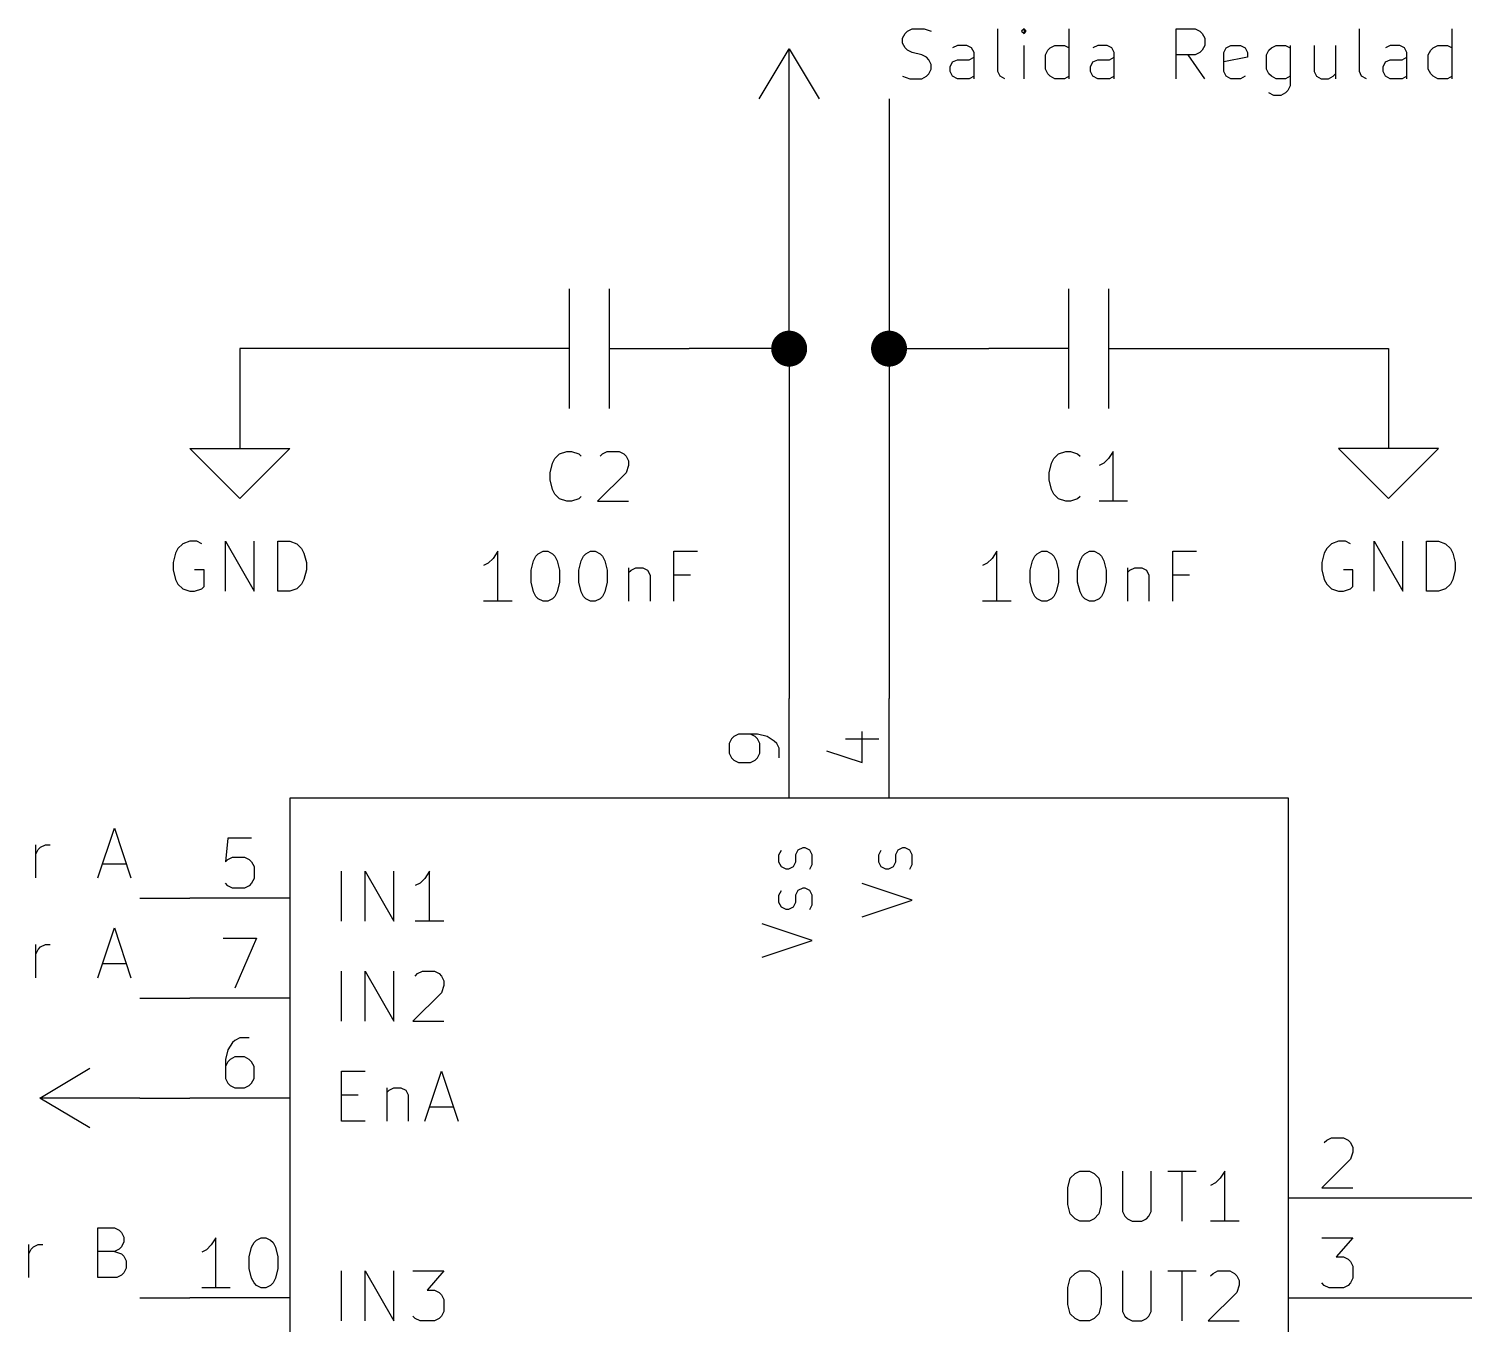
# Model space of a CAD drawing. Extents: x 0.4 to 11.3, y -7.9 to -0.4.
# Drawn here: x 1.489 to 2.926, y -3.776 to -2.48 of the extents above; entities that cross this region are included whole.
import ezdxf

# ---------------------------------------------------------------- set-up
doc = ezdxf.new("R2010")
doc.units = 0
doc.header["$MEASUREMENT"] = 0
for name, color, linetype in [('CYAN2', 4, 'CONTINUOUS'), ('GRAY1', 251, 'CONTINUOUS'), ('GREEN3', 91, 'CONTINUOUS'), ('LYELLOW', 51, 'CONTINUOUS'), ('RED2', 1, 'CONTINUOUS'), ('RED3', 11, 'CONTINUOUS')]:
    doc.layers.add(name, color=color, linetype=linetype)

msp = doc.modelspace()

# ---------------------------------------------------------------- linework, layer by layer
at = {"layer": 'CYAN2', "linetype": 'CONTINUOUS'}
for p, q in [((2.0202, -2.9052), (2.0274, -2.9028)), ((2.0274, -2.9028), (2.0321, -2.9028)), ((2.0321, -2.9028), (2.0393, -2.9052)), ((2.0631, -2.9052), (2.0679, -2.9028)), ((2.0679, -2.9028), (2.0798, -2.9028)), ((2.0798, -2.9028), (2.0845, -2.9052)), ((2.5197, -2.9052), (2.5269, -2.9028)), ((2.5269, -2.9028), (2.5316, -2.9028)), ((2.5316, -2.9028), (2.5388, -2.9052)), ((2.5745, -2.9028), (2.5697, -2.9099)), ((2.5745, -2.9528), (2.5745, -2.9028)), ((2.0107, -2.9242), (2.0131, -2.9147)), ((2.0131, -2.9147), (2.0155, -2.9099)), ((2.0155, -2.9099), (2.0202, -2.9052)), ((2.0393, -2.9052), (2.0417, -2.9076)), ((2.0607, -2.9076), (2.0631, -2.9052)), ((2.0845, -2.9052), (2.0869, -2.9076)), ((2.0869, -2.9076), (2.0893, -2.9123)), ((2.0893, -2.9171), (2.0869, -2.9242)), ((2.0893, -2.9123), (2.0893, -2.9171)), ((2.5102, -2.9242), (2.5126, -2.9147)), ((2.5126, -2.9147), (2.515, -2.9099)), ((2.515, -2.9099), (2.5197, -2.9052)), ((2.5388, -2.9052), (2.5412, -2.9076)), ((2.565, -2.9147), (2.5602, -2.9171)), ((2.5697, -2.9099), (2.565, -2.9147)), ((2.0107, -2.9314), (2.0107, -2.9242)), ((2.0131, -2.9409), (2.0107, -2.9314)), ((2.0869, -2.9242), (2.0583, -2.9528)), ((2.5102, -2.9314), (2.5102, -2.9242)), ((2.5126, -2.9409), (2.5102, -2.9314)), ((2.0155, -2.9457), (2.0131, -2.9409)), ((2.0202, -2.9504), (2.0155, -2.9457)), ((2.515, -2.9457), (2.5126, -2.9409)), ((2.5197, -2.9504), (2.515, -2.9457)), ((2.0274, -2.9528), (2.0202, -2.9504)), ((2.0321, -2.9528), (2.0274, -2.9528)), ((2.0393, -2.9504), (2.0321, -2.9528)), ((2.0417, -2.948), (2.0393, -2.9504)), ((2.0583, -2.9528), (2.0893, -2.9528)), ((2.5269, -2.9528), (2.5197, -2.9504)), ((2.5316, -2.9528), (2.5269, -2.9528)), ((2.5388, -2.9504), (2.5316, -2.9528)), ((2.5412, -2.948), (2.5388, -2.9504)), ((2.5888, -2.9528), (2.5602, -2.9528)), ((1.6381, -2.9999), (1.6357, -3.0047)), ((1.6429, -2.9952), (1.6381, -2.9999)), ((1.65, -2.9928), (1.6429, -2.9952)), ((1.6571, -2.9928), (1.65, -2.9928)), ((1.6619, -2.9952), (1.6571, -2.9928)), ((1.6857, -3.0428), (1.6857, -2.9928)), ((1.6857, -2.9928), (1.7143, -3.0428)), ((1.7143, -3.0428), (1.7143, -2.9928)), ((1.7381, -3.0428), (1.7381, -2.9928)), ((1.7381, -2.9928), (1.75, -2.9928)), ((1.75, -2.9928), (1.7571, -2.9952)), ((1.7571, -2.9952), (1.7619, -2.9999)), ((1.7619, -2.9999), (1.7643, -3.0047)), ((1.9583, -3.0028), (1.9536, -3.0099)), ((1.9583, -3.0528), (1.9583, -3.0028)), ((1.9988, -3.0052), (2.0036, -3.0028)), ((2.0036, -3.0028), (2.0083, -3.0028)), ((2.0083, -3.0028), (2.0131, -3.0052)), ((2.0464, -3.0052), (2.0512, -3.0028)), ((2.0512, -3.0028), (2.0559, -3.0028)), ((2.0559, -3.0028), (2.0607, -3.0052)), ((2.1345, -3.0528), (2.1345, -3.0028)), ((2.1345, -3.0028), (2.1583, -3.0028)), ((2.4578, -3.0028), (2.4531, -3.0099)), ((2.4578, -3.0528), (2.4578, -3.0028)), ((2.4983, -3.0052), (2.5031, -3.0028)), ((2.5031, -3.0028), (2.5078, -3.0028)), ((2.5078, -3.0028), (2.5126, -3.0052)), ((2.5459, -3.0052), (2.5507, -3.0028)), ((2.5507, -3.0028), (2.5554, -3.0028)), ((2.5554, -3.0028), (2.5602, -3.0052)), ((2.634, -3.0528), (2.634, -3.0028)), ((2.634, -3.0028), (2.6578, -3.0028)), ((2.7881, -2.9999), (2.7857, -3.0047)), ((2.7929, -2.9952), (2.7881, -2.9999)), ((2.8, -2.9928), (2.7929, -2.9952)), ((2.8071, -2.9928), (2.8, -2.9928)), ((2.8119, -2.9952), (2.8071, -2.9928)), ((2.8357, -3.0428), (2.8357, -2.9928)), ((2.8357, -2.9928), (2.8643, -3.0428)), ((2.8643, -3.0428), (2.8643, -2.9928)), ((2.8881, -3.0428), (2.8881, -2.9928)), ((2.8881, -2.9928), (2.9, -2.9928)), ((2.9, -2.9928), (2.9071, -2.9952)), ((2.9071, -2.9952), (2.9119, -2.9999)), ((2.9119, -2.9999), (2.9143, -3.0047)), ((1.6357, -3.0047), (1.6333, -3.0142)), ((1.6333, -3.0142), (1.6333, -3.0214)), ((1.7643, -3.0047), (1.7667, -3.0142)), ((1.7667, -3.0142), (1.7667, -3.0214)), ((1.9488, -3.0147), (1.944, -3.0171)), ((1.9536, -3.0099), (1.9488, -3.0147)), ((1.9917, -3.0218), (1.994, -3.0123)), ((1.994, -3.0123), (1.9964, -3.0076)), ((1.9964, -3.0076), (1.9988, -3.0052)), ((2.0131, -3.0052), (2.0155, -3.0076)), ((2.0155, -3.0076), (2.0179, -3.0123)), ((2.0179, -3.0123), (2.0202, -3.0218)), ((2.0393, -3.0218), (2.0417, -3.0123)), ((2.0417, -3.0123), (2.044, -3.0076)), ((2.044, -3.0076), (2.0464, -3.0052)), ((2.0607, -3.0052), (2.0631, -3.0076)), ((2.0631, -3.0076), (2.0655, -3.0123)), ((2.0655, -3.0123), (2.0679, -3.0218)), ((2.4483, -3.0147), (2.4435, -3.0171)), ((2.4531, -3.0099), (2.4483, -3.0147)), ((2.4912, -3.0218), (2.4935, -3.0123)), ((2.4935, -3.0123), (2.4959, -3.0076)), ((2.4959, -3.0076), (2.4983, -3.0052)), ((2.5126, -3.0052), (2.515, -3.0076)), ((2.515, -3.0076), (2.5174, -3.0123)), ((2.5174, -3.0123), (2.5197, -3.0218)), ((2.5388, -3.0218), (2.5412, -3.0123)), ((2.5412, -3.0123), (2.5435, -3.0076)), ((2.5435, -3.0076), (2.5459, -3.0052)), ((2.5602, -3.0052), (2.5626, -3.0076)), ((2.5626, -3.0076), (2.565, -3.0123)), ((2.565, -3.0123), (2.5674, -3.0218)), ((2.7857, -3.0047), (2.7833, -3.0142)), ((2.7833, -3.0142), (2.7833, -3.0214)), ((2.9143, -3.0047), (2.9167, -3.0142)), ((2.9167, -3.0142), (2.9167, -3.0214)), ((1.6333, -3.0214), (1.6357, -3.0309)), ((1.6357, -3.0309), (1.6381, -3.0357)), ((1.6643, -3.0214), (1.6548, -3.0214)), ((1.6643, -3.038), (1.6643, -3.0214)), ((1.7643, -3.0309), (1.7619, -3.0357)), ((1.7667, -3.0214), (1.7643, -3.0309)), ((1.9917, -3.0338), (1.9917, -3.0218)), ((2.0202, -3.0218), (2.0202, -3.0338)), ((2.0393, -3.0338), (2.0393, -3.0218)), ((2.0679, -3.0218), (2.0679, -3.0338)), ((2.0893, -3.0195), (2.0893, -3.0528)), ((2.0893, -3.0242), (2.0917, -3.0218)), ((2.0917, -3.0218), (2.0964, -3.0195)), ((2.0964, -3.0195), (2.1036, -3.0195)), ((2.1036, -3.0195), (2.1083, -3.0218)), ((2.1083, -3.0218), (2.1107, -3.0266)), ((2.1107, -3.0266), (2.1107, -3.0528)), ((2.1512, -3.0266), (2.1345, -3.0266)), ((2.4912, -3.0338), (2.4912, -3.0218)), ((2.5197, -3.0218), (2.5197, -3.0338)), ((2.5388, -3.0338), (2.5388, -3.0218)), ((2.5674, -3.0218), (2.5674, -3.0338)), ((2.5888, -3.0195), (2.5888, -3.0528)), ((2.5888, -3.0242), (2.5912, -3.0218)), ((2.5912, -3.0218), (2.5959, -3.0195)), ((2.5959, -3.0195), (2.6031, -3.0195)), ((2.6031, -3.0195), (2.6078, -3.0218)), ((2.6078, -3.0218), (2.6102, -3.0266)), ((2.6102, -3.0266), (2.6102, -3.0528)), ((2.6507, -3.0266), (2.634, -3.0266)), ((2.7833, -3.0214), (2.7857, -3.0309)), ((2.7857, -3.0309), (2.7881, -3.0357)), ((2.8143, -3.0214), (2.8048, -3.0214)), ((2.8143, -3.038), (2.8143, -3.0214)), ((2.9143, -3.0309), (2.9119, -3.0357)), ((2.9167, -3.0214), (2.9143, -3.0309)), ((1.6381, -3.0357), (1.6429, -3.0404)), ((1.6429, -3.0404), (1.65, -3.0428)), ((1.65, -3.0428), (1.6548, -3.0428)), ((1.6548, -3.0428), (1.6619, -3.0404)), ((1.6619, -3.0404), (1.6643, -3.038)), ((1.75, -3.0428), (1.7381, -3.0428)), ((1.7571, -3.0404), (1.75, -3.0428)), ((1.7619, -3.0357), (1.7571, -3.0404)), ((1.994, -3.0433), (1.9917, -3.0338)), ((1.9964, -3.048), (1.994, -3.0433)), ((2.0179, -3.0433), (2.0155, -3.048)), ((2.0202, -3.0338), (2.0179, -3.0433)), ((2.0417, -3.0433), (2.0393, -3.0338)), ((2.044, -3.048), (2.0417, -3.0433)), ((2.0655, -3.0433), (2.0631, -3.048)), ((2.0679, -3.0338), (2.0655, -3.0433)), ((2.4935, -3.0433), (2.4912, -3.0338)), ((2.4959, -3.048), (2.4935, -3.0433)), ((2.5174, -3.0433), (2.515, -3.048)), ((2.5197, -3.0338), (2.5174, -3.0433)), ((2.5412, -3.0433), (2.5388, -3.0338)), ((2.5435, -3.048), (2.5412, -3.0433)), ((2.565, -3.0433), (2.5626, -3.048)), ((2.5674, -3.0338), (2.565, -3.0433)), ((2.7881, -3.0357), (2.7929, -3.0404)), ((2.7929, -3.0404), (2.8, -3.0428)), ((2.8, -3.0428), (2.8048, -3.0428)), ((2.8048, -3.0428), (2.8119, -3.0404)), ((2.8119, -3.0404), (2.8143, -3.038)), ((2.9, -3.0428), (2.8881, -3.0428)), ((2.9071, -3.0404), (2.9, -3.0428)), ((2.9119, -3.0357), (2.9071, -3.0404)), ((1.9726, -3.0528), (1.944, -3.0528)), ((1.9988, -3.0504), (1.9964, -3.048)), ((2.0036, -3.0528), (1.9988, -3.0504)), ((2.0083, -3.0528), (2.0036, -3.0528)), ((2.0131, -3.0504), (2.0083, -3.0528)), ((2.0155, -3.048), (2.0131, -3.0504)), ((2.0464, -3.0504), (2.044, -3.048)), ((2.0512, -3.0528), (2.0464, -3.0504)), ((2.0559, -3.0528), (2.0512, -3.0528)), ((2.0607, -3.0504), (2.0559, -3.0528)), ((2.0631, -3.048), (2.0607, -3.0504)), ((2.4721, -3.0528), (2.4435, -3.0528)), ((2.4983, -3.0504), (2.4959, -3.048)), ((2.5031, -3.0528), (2.4983, -3.0504)), ((2.5078, -3.0528), (2.5031, -3.0528)), ((2.5126, -3.0504), (2.5078, -3.0528)), ((2.515, -3.048), (2.5126, -3.0504)), ((2.5459, -3.0504), (2.5435, -3.048)), ((2.5507, -3.0528), (2.5459, -3.0504)), ((2.5554, -3.0528), (2.5507, -3.0528)), ((2.5602, -3.0504), (2.5554, -3.0528)), ((2.5626, -3.048), (2.5602, -3.0504)), ((2.2398, -3.3067), (2.2422, -3.3019)), ((2.2398, -3.3067), (2.2422, -3.3019)), ((2.2588, -3.3019), (2.2565, -3.3067)), ((2.2588, -3.3019), (2.2565, -3.3067)), ((2.2636, -3.2995), (2.2588, -3.3019)), ((2.2636, -3.2995), (2.2588, -3.3019)), ((2.266, -3.2995), (2.2636, -3.2995)), ((2.266, -3.2995), (2.2636, -3.2995)), ((2.2708, -3.3019), (2.266, -3.2995)), ((2.2708, -3.3019), (2.266, -3.2995)), ((2.2731, -3.3067), (2.2708, -3.3019)), ((2.2731, -3.3067), (2.2708, -3.3019)), ((2.3398, -3.3067), (2.3422, -3.3019)), ((2.3398, -3.3067), (2.3422, -3.3019)), ((2.3588, -3.3019), (2.3565, -3.3067)), ((2.3588, -3.3019), (2.3565, -3.3067)), ((2.3636, -3.2995), (2.3588, -3.3019)), ((2.3636, -3.2995), (2.3588, -3.3019)), ((2.366, -3.2995), (2.3636, -3.2995)), ((2.366, -3.2995), (2.3636, -3.2995)), ((2.3708, -3.3019), (2.366, -3.2995)), ((2.3708, -3.3019), (2.366, -3.2995)), ((2.3731, -3.3067), (2.3708, -3.3019)), ((2.3731, -3.3067), (2.3708, -3.3019)), ((2.2398, -3.3138), (2.2398, -3.3067)), ((2.2398, -3.3138), (2.2398, -3.3067)), ((2.2422, -3.3186), (2.2398, -3.3138)), ((2.2422, -3.3186), (2.2398, -3.3138)), ((2.2469, -3.3209), (2.2422, -3.3186)), ((2.2469, -3.3209), (2.2422, -3.3186)), ((2.2541, -3.3186), (2.2493, -3.3209)), ((2.2541, -3.3186), (2.2493, -3.3209)), ((2.2565, -3.3138), (2.2541, -3.3186)), ((2.2565, -3.3138), (2.2541, -3.3186)), ((2.2565, -3.3067), (2.2565, -3.3138)), ((2.2565, -3.3067), (2.2565, -3.3138)), ((2.2708, -3.3209), (2.2731, -3.3162)), ((2.2708, -3.3209), (2.2731, -3.3162)), ((2.2731, -3.3162), (2.2731, -3.3067)), ((2.2731, -3.3162), (2.2731, -3.3067)), ((2.3398, -3.3138), (2.3398, -3.3067)), ((2.3398, -3.3138), (2.3398, -3.3067)), ((2.3422, -3.3186), (2.3398, -3.3138)), ((2.3422, -3.3186), (2.3398, -3.3138)), ((2.3469, -3.3209), (2.3422, -3.3186)), ((2.3469, -3.3209), (2.3422, -3.3186)), ((2.3541, -3.3186), (2.3493, -3.3209)), ((2.3541, -3.3186), (2.3493, -3.3209)), ((2.3565, -3.3138), (2.3541, -3.3186)), ((2.3565, -3.3138), (2.3541, -3.3186)), ((2.3565, -3.3067), (2.3565, -3.3138)), ((2.3565, -3.3067), (2.3565, -3.3138)), ((2.3708, -3.3209), (2.3731, -3.3162)), ((2.3708, -3.3209), (2.3731, -3.3162)), ((2.3731, -3.3162), (2.3731, -3.3067)), ((2.3731, -3.3162), (2.3731, -3.3067)), ((1.8019, -3.3731), (1.8019, -3.3231)), ((1.8019, -3.3731), (1.8019, -3.3231)), ((1.8257, -3.3731), (1.8257, -3.3231)), ((1.8257, -3.3231), (1.8543, -3.3731)), ((1.8257, -3.3731), (1.8257, -3.3231)), ((1.8257, -3.3231), (1.8543, -3.3731)), ((1.8543, -3.3731), (1.8543, -3.3231)), ((1.8543, -3.3731), (1.8543, -3.3231)), ((1.8852, -3.3303), (1.8805, -3.335)), ((1.8852, -3.3303), (1.8805, -3.335)), ((1.89, -3.3231), (1.8852, -3.3303)), ((1.89, -3.3231), (1.8852, -3.3303)), ((1.89, -3.3731), (1.89, -3.3231)), ((1.89, -3.3731), (1.89, -3.3231)), ((2.2493, -3.3209), (2.2469, -3.3209)), ((2.2493, -3.3209), (2.2469, -3.3209)), ((2.3493, -3.3209), (2.3469, -3.3209)), ((2.3493, -3.3209), (2.3469, -3.3209)), ((1.8805, -3.335), (1.8757, -3.3374)), ((1.8805, -3.335), (1.8757, -3.3374)), ((2.2398, -3.3471), (2.2422, -3.3424)), ((2.2398, -3.3471), (2.2422, -3.3424)), ((2.2398, -3.3543), (2.2398, -3.3471)), ((2.2398, -3.3543), (2.2398, -3.3471)), ((2.2588, -3.3424), (2.2565, -3.3471)), ((2.2588, -3.3424), (2.2565, -3.3471)), ((2.2565, -3.3471), (2.2565, -3.3543)), ((2.2565, -3.3471), (2.2565, -3.3543)), ((2.2636, -3.34), (2.2588, -3.3424)), ((2.2636, -3.34), (2.2588, -3.3424)), ((2.266, -3.34), (2.2636, -3.34)), ((2.266, -3.34), (2.2636, -3.34)), ((2.2708, -3.3424), (2.266, -3.34)), ((2.2708, -3.3424), (2.266, -3.34)), ((2.2731, -3.3471), (2.2708, -3.3424)), ((2.2731, -3.3471), (2.2708, -3.3424)), ((2.2731, -3.3567), (2.2731, -3.3471)), ((2.2731, -3.3567), (2.2731, -3.3471)), ((2.3731, -3.3519), (2.3231, -3.3352)), ((2.3731, -3.3519), (2.3231, -3.3352)), ((2.2422, -3.359), (2.2398, -3.3543)), ((2.2422, -3.359), (2.2398, -3.3543)), ((2.2469, -3.3614), (2.2422, -3.359)), ((2.2469, -3.3614), (2.2422, -3.359)), ((2.2493, -3.3614), (2.2469, -3.3614)), ((2.2493, -3.3614), (2.2469, -3.3614)), ((2.2541, -3.359), (2.2493, -3.3614)), ((2.2541, -3.359), (2.2493, -3.3614)), ((2.2565, -3.3543), (2.2541, -3.359)), ((2.2565, -3.3543), (2.2541, -3.359)), ((2.2708, -3.3614), (2.2731, -3.3567)), ((2.2708, -3.3614), (2.2731, -3.3567)), ((2.3231, -3.3686), (2.3731, -3.3519)), ((2.3231, -3.3686), (2.3731, -3.3519)), ((1.9043, -3.3731), (1.8757, -3.3731)), ((1.9043, -3.3731), (1.8757, -3.3731)), ((2.2731, -3.3924), (2.2231, -3.3757)), ((2.2731, -3.3924), (2.2231, -3.3757)), ((2.2231, -3.409), (2.2731, -3.3924)), ((2.2231, -3.409), (2.2731, -3.3924)), ((1.8019, -3.4731), (1.8019, -3.4231)), ((1.8019, -3.4731), (1.8019, -3.4231)), ((1.8257, -3.4731), (1.8257, -3.4231)), ((1.8257, -3.4231), (1.8543, -3.4731)), ((1.8257, -3.4731), (1.8257, -3.4231)), ((1.8257, -3.4231), (1.8543, -3.4731)), ((1.8543, -3.4731), (1.8543, -3.4231)), ((1.8543, -3.4731), (1.8543, -3.4231)), ((1.8757, -3.4279), (1.8781, -3.4255)), ((1.8757, -3.4279), (1.8781, -3.4255)), ((1.8781, -3.4255), (1.8829, -3.4231)), ((1.8781, -3.4255), (1.8829, -3.4231)), ((1.8829, -3.4231), (1.8948, -3.4231)), ((1.8829, -3.4231), (1.8948, -3.4231)), ((1.8948, -3.4231), (1.8995, -3.4255)), ((1.8948, -3.4231), (1.8995, -3.4255)), ((1.8995, -3.4255), (1.9019, -3.4279)), ((1.8995, -3.4255), (1.9019, -3.4279)), ((1.9019, -3.4279), (1.9043, -3.4327)), ((1.9019, -3.4279), (1.9043, -3.4327)), ((1.9043, -3.4327), (1.9043, -3.4374)), ((1.9043, -3.4327), (1.9043, -3.4374)), ((1.9019, -3.4446), (1.8733, -3.4731)), ((1.9019, -3.4446), (1.8733, -3.4731)), ((1.9043, -3.4374), (1.9019, -3.4446)), ((1.9043, -3.4374), (1.9019, -3.4446)), ((1.8733, -3.4731), (1.9043, -3.4731)), ((1.8733, -3.4731), (1.9043, -3.4731)), ((1.8019, -3.5731), (1.8019, -3.5231)), ((1.8019, -3.5231), (1.8257, -3.5231)), ((1.8019, -3.5731), (1.8019, -3.5231)), ((1.8019, -3.5231), (1.8257, -3.5231)), ((1.8852, -3.5731), (1.9019, -3.5231)), ((1.8852, -3.5731), (1.9019, -3.5231)), ((1.9019, -3.5231), (1.9186, -3.5731)), ((1.9019, -3.5231), (1.9186, -3.5731)), ((1.8019, -3.5469), (1.8186, -3.5469)), ((1.8019, -3.5469), (1.8186, -3.5469)), ((1.8471, -3.5398), (1.8471, -3.5731)), ((1.8471, -3.5398), (1.8471, -3.5731)), ((1.8471, -3.5446), (1.8495, -3.5422)), ((1.8471, -3.5446), (1.8495, -3.5422)), ((1.8495, -3.5422), (1.8543, -3.5398)), ((1.8495, -3.5422), (1.8543, -3.5398)), ((1.8543, -3.5398), (1.8614, -3.5398)), ((1.8543, -3.5398), (1.8614, -3.5398)), ((1.8614, -3.5398), (1.8662, -3.5422)), ((1.8614, -3.5398), (1.8662, -3.5422)), ((1.8662, -3.5422), (1.8686, -3.5469)), ((1.8662, -3.5422), (1.8686, -3.5469)), ((1.8686, -3.5469), (1.8686, -3.5731)), ((1.8686, -3.5469), (1.8686, -3.5731)), ((1.89, -3.5588), (1.9138, -3.5588)), ((1.89, -3.5588), (1.9138, -3.5588)), ((1.8257, -3.5731), (1.8019, -3.5731)), ((1.8257, -3.5731), (1.8019, -3.5731)), ((2.529, -3.6398), (2.5314, -3.6303)), ((2.529, -3.6398), (2.5314, -3.6303)), ((2.5314, -3.6303), (2.5362, -3.6255)), ((2.5314, -3.6303), (2.5362, -3.6255)), ((2.5362, -3.6255), (2.5409, -3.6231)), ((2.5362, -3.6255), (2.5409, -3.6231)), ((2.5409, -3.6231), (2.5505, -3.6231)), ((2.5409, -3.6231), (2.5505, -3.6231)), ((2.5505, -3.6231), (2.5552, -3.6255)), ((2.5505, -3.6231), (2.5552, -3.6255)), ((2.5552, -3.6255), (2.56, -3.6303)), ((2.5552, -3.6255), (2.56, -3.6303)), ((2.56, -3.6303), (2.5624, -3.6398)), ((2.56, -3.6303), (2.5624, -3.6398)), ((2.5838, -3.6231), (2.5838, -3.6636)), ((2.5838, -3.6231), (2.5838, -3.6636)), ((2.6124, -3.6636), (2.6124, -3.6231)), ((2.6124, -3.6636), (2.6124, -3.6231)), ((2.629, -3.6231), (2.6576, -3.6231)), ((2.629, -3.6231), (2.6576, -3.6231)), ((2.6433, -3.6731), (2.6433, -3.6231)), ((2.6433, -3.6731), (2.6433, -3.6231)), ((2.6767, -3.635), (2.6719, -3.6374)), ((2.6767, -3.635), (2.6719, -3.6374)), ((2.6814, -3.6303), (2.6767, -3.635)), ((2.6814, -3.6303), (2.6767, -3.635)), ((2.6862, -3.6231), (2.6814, -3.6303)), ((2.6862, -3.6231), (2.6814, -3.6303)), ((2.6862, -3.6731), (2.6862, -3.6231)), ((2.6862, -3.6731), (2.6862, -3.6231)), ((2.529, -3.6565), (2.529, -3.6398)), ((2.529, -3.6565), (2.529, -3.6398)), ((2.5624, -3.6398), (2.5624, -3.6565)), ((2.5624, -3.6398), (2.5624, -3.6565)), ((2.5314, -3.666), (2.529, -3.6565)), ((2.5314, -3.666), (2.529, -3.6565)), ((2.5624, -3.6565), (2.56, -3.666)), ((2.5624, -3.6565), (2.56, -3.666)), ((2.5838, -3.6636), (2.5862, -3.6684)), ((2.5838, -3.6636), (2.5862, -3.6684)), ((2.61, -3.6684), (2.6124, -3.6636)), ((2.61, -3.6684), (2.6124, -3.6636)), ((2.5362, -3.6708), (2.5314, -3.666)), ((2.5362, -3.6708), (2.5314, -3.666)), ((2.5409, -3.6731), (2.5362, -3.6708)), ((2.5409, -3.6731), (2.5362, -3.6708)), ((2.5505, -3.6731), (2.5409, -3.6731)), ((2.5505, -3.6731), (2.5409, -3.6731)), ((2.5552, -3.6708), (2.5505, -3.6731)), ((2.5552, -3.6708), (2.5505, -3.6731)), ((2.56, -3.666), (2.5552, -3.6708)), ((2.56, -3.666), (2.5552, -3.6708)), ((2.5862, -3.6684), (2.5886, -3.6708)), ((2.5862, -3.6684), (2.5886, -3.6708)), ((2.5886, -3.6708), (2.5933, -3.6731)), ((2.5886, -3.6708), (2.5933, -3.6731)), ((2.5933, -3.6731), (2.6029, -3.6731)), ((2.5933, -3.6731), (2.6029, -3.6731)), ((2.6029, -3.6731), (2.6076, -3.6708)), ((2.6029, -3.6731), (2.6076, -3.6708)), ((2.6076, -3.6708), (2.61, -3.6684)), ((2.6076, -3.6708), (2.61, -3.6684)), ((2.7005, -3.6731), (2.6719, -3.6731)), ((2.7005, -3.6731), (2.6719, -3.6731)), ((1.8019, -3.7731), (1.8019, -3.7231)), ((1.8019, -3.7731), (1.8019, -3.7231)), ((1.8257, -3.7731), (1.8257, -3.7231)), ((1.8257, -3.7231), (1.8543, -3.7731)), ((1.8257, -3.7731), (1.8257, -3.7231)), ((1.8257, -3.7231), (1.8543, -3.7731)), ((1.8543, -3.7731), (1.8543, -3.7231)), ((1.8543, -3.7731), (1.8543, -3.7231)), ((1.8733, -3.7231), (1.9043, -3.7231)), ((1.8733, -3.7231), (1.9043, -3.7231)), ((1.9043, -3.7231), (1.8876, -3.7422)), ((1.9043, -3.7231), (1.8876, -3.7422)), ((2.529, -3.7398), (2.5314, -3.7303)), ((2.529, -3.7398), (2.5314, -3.7303)), ((2.5314, -3.7303), (2.5362, -3.7255)), ((2.5314, -3.7303), (2.5362, -3.7255)), ((2.5362, -3.7255), (2.5409, -3.7231)), ((2.5362, -3.7255), (2.5409, -3.7231)), ((2.5409, -3.7231), (2.5505, -3.7231)), ((2.5409, -3.7231), (2.5505, -3.7231)), ((2.5505, -3.7231), (2.5552, -3.7255)), ((2.5505, -3.7231), (2.5552, -3.7255)), ((2.5552, -3.7255), (2.56, -3.7303)), ((2.5552, -3.7255), (2.56, -3.7303)), ((2.56, -3.7303), (2.5624, -3.7398)), ((2.56, -3.7303), (2.5624, -3.7398)), ((2.5838, -3.7231), (2.5838, -3.7636)), ((2.5838, -3.7231), (2.5838, -3.7636)), ((2.6124, -3.7636), (2.6124, -3.7231)), ((2.6124, -3.7636), (2.6124, -3.7231)), ((2.629, -3.7231), (2.6576, -3.7231)), ((2.629, -3.7231), (2.6576, -3.7231)), ((2.6433, -3.7731), (2.6433, -3.7231)), ((2.6433, -3.7731), (2.6433, -3.7231)), ((2.6719, -3.7279), (2.6743, -3.7255)), ((2.6719, -3.7279), (2.6743, -3.7255)), ((2.6743, -3.7255), (2.679, -3.7231)), ((2.6743, -3.7255), (2.679, -3.7231)), ((2.679, -3.7231), (2.691, -3.7231)), ((2.679, -3.7231), (2.691, -3.7231)), ((2.691, -3.7231), (2.6957, -3.7255)), ((2.691, -3.7231), (2.6957, -3.7255)), ((2.6957, -3.7255), (2.6981, -3.7279)), ((2.6957, -3.7255), (2.6981, -3.7279)), ((2.6981, -3.7279), (2.7005, -3.7327)), ((2.6981, -3.7279), (2.7005, -3.7327)), ((2.7005, -3.7327), (2.7005, -3.7374)), ((2.7005, -3.7327), (2.7005, -3.7374)), ((1.8876, -3.7422), (1.8948, -3.7422)), ((1.8876, -3.7422), (1.8948, -3.7422)), ((1.8948, -3.7422), (1.8995, -3.7446)), ((1.8948, -3.7422), (1.8995, -3.7446)), ((1.8995, -3.7446), (1.9019, -3.7469)), ((1.8995, -3.7446), (1.9019, -3.7469)), ((1.9019, -3.7469), (1.9043, -3.7517)), ((1.9019, -3.7469), (1.9043, -3.7517)), ((2.529, -3.7565), (2.529, -3.7398)), ((2.529, -3.7565), (2.529, -3.7398)), ((2.5624, -3.7398), (2.5624, -3.7565)), ((2.5624, -3.7398), (2.5624, -3.7565)), ((2.6981, -3.7446), (2.6695, -3.7731)), ((2.6981, -3.7446), (2.6695, -3.7731)), ((2.7005, -3.7374), (2.6981, -3.7446)), ((2.7005, -3.7374), (2.6981, -3.7446)), ((1.9043, -3.7636), (1.9019, -3.7684)), ((1.9043, -3.7636), (1.9019, -3.7684)), ((1.9043, -3.7517), (1.9043, -3.7636)), ((1.9043, -3.7517), (1.9043, -3.7636)), ((2.5314, -3.766), (2.529, -3.7565)), ((2.5314, -3.766), (2.529, -3.7565)), ((2.5624, -3.7565), (2.56, -3.766)), ((2.5624, -3.7565), (2.56, -3.766)), ((2.5838, -3.7636), (2.5862, -3.7684)), ((2.5838, -3.7636), (2.5862, -3.7684)), ((2.61, -3.7684), (2.6124, -3.7636)), ((2.61, -3.7684), (2.6124, -3.7636)), ((1.8757, -3.7708), (1.8733, -3.7684)), ((1.8757, -3.7708), (1.8733, -3.7684)), ((1.8805, -3.7731), (1.8757, -3.7708)), ((1.8805, -3.7731), (1.8757, -3.7708)), ((1.8948, -3.7731), (1.8805, -3.7731)), ((1.8948, -3.7731), (1.8805, -3.7731)), ((1.8995, -3.7708), (1.8948, -3.7731)), ((1.8995, -3.7708), (1.8948, -3.7731)), ((1.9019, -3.7684), (1.8995, -3.7708)), ((1.9019, -3.7684), (1.8995, -3.7708)), ((2.5362, -3.7708), (2.5314, -3.766)), ((2.5362, -3.7708), (2.5314, -3.766)), ((2.5409, -3.7731), (2.5362, -3.7708)), ((2.5409, -3.7731), (2.5362, -3.7708)), ((2.5505, -3.7731), (2.5409, -3.7731)), ((2.5505, -3.7731), (2.5409, -3.7731)), ((2.5552, -3.7708), (2.5505, -3.7731)), ((2.5552, -3.7708), (2.5505, -3.7731)), ((2.56, -3.766), (2.5552, -3.7708)), ((2.56, -3.766), (2.5552, -3.7708)), ((2.5862, -3.7684), (2.5886, -3.7708)), ((2.5862, -3.7684), (2.5886, -3.7708)), ((2.5886, -3.7708), (2.5933, -3.7731)), ((2.5886, -3.7708), (2.5933, -3.7731)), ((2.5933, -3.7731), (2.6029, -3.7731)), ((2.5933, -3.7731), (2.6029, -3.7731)), ((2.6029, -3.7731), (2.6076, -3.7708)), ((2.6029, -3.7731), (2.6076, -3.7708)), ((2.6076, -3.7708), (2.61, -3.7684)), ((2.6076, -3.7708), (2.61, -3.7684)), ((2.6695, -3.7731), (2.7005, -3.7731)), ((2.6695, -3.7731), (2.7005, -3.7731))]:
    msp.add_line(p, q, dxfattribs=at)
at = {"layer": 'GRAY1', "linetype": 'CONTINUOUS'}
for p, q in [((2.3636, -2.4893), (2.366, -2.4846)), ((2.366, -2.4846), (2.3684, -2.4822)), ((2.3684, -2.4822), (2.3732, -2.4798)), ((2.3732, -2.4798), (2.3851, -2.4798)), ((2.3851, -2.4798), (2.3922, -2.4822)), ((2.4589, -2.5227), (2.4589, -2.4798)), ((2.4851, -2.4798), (2.4827, -2.4822)), ((2.4827, -2.4822), (2.4851, -2.4846)), ((2.4874, -2.4822), (2.4851, -2.4798)), ((2.4851, -2.4798), (2.4851, -2.4846)), ((2.4851, -2.4846), (2.4874, -2.4822)), ((2.5303, -2.5298), (2.5303, -2.4798)), ((2.6374, -2.5298), (2.6374, -2.4798)), ((2.6374, -2.4798), (2.6565, -2.4798)), ((2.6565, -2.4798), (2.6612, -2.4822)), ((2.6612, -2.4822), (2.6636, -2.4846)), ((2.6636, -2.4846), (2.666, -2.4893)), ((2.8208, -2.5227), (2.8208, -2.4798)), ((2.9136, -2.5298), (2.9136, -2.4798)), ((2.3636, -2.4941), (2.3636, -2.4893)), ((2.366, -2.4988), (2.3636, -2.4941)), ((2.3684, -2.5012), (2.366, -2.4988)), ((2.4184, -2.4965), (2.4136, -2.4988)), ((2.4279, -2.4965), (2.4184, -2.4965)), ((2.4327, -2.4988), (2.4279, -2.4965)), ((2.4351, -2.5036), (2.4327, -2.4988)), ((2.4851, -2.5298), (2.4851, -2.4965)), ((2.5089, -2.5012), (2.5112, -2.4988)), ((2.5112, -2.4988), (2.516, -2.4965)), ((2.516, -2.4965), (2.5255, -2.4965)), ((2.5255, -2.4965), (2.5303, -2.4988)), ((2.5589, -2.4965), (2.5541, -2.4988)), ((2.5684, -2.4965), (2.5589, -2.4965)), ((2.5731, -2.4988), (2.5684, -2.4965)), ((2.5755, -2.5036), (2.5731, -2.4988)), ((2.666, -2.4965), (2.6636, -2.5012)), ((2.666, -2.4893), (2.666, -2.4965)), ((2.6851, -2.5036), (2.6874, -2.4988)), ((2.6874, -2.4988), (2.6922, -2.4965)), ((2.6922, -2.4965), (2.7017, -2.4965)), ((2.7017, -2.4965), (2.7065, -2.4988)), ((2.7065, -2.4988), (2.7089, -2.5036)), ((2.7303, -2.5012), (2.7327, -2.4988)), ((2.7327, -2.4988), (2.7374, -2.4965)), ((2.7374, -2.4965), (2.747, -2.4965)), ((2.747, -2.4965), (2.7517, -2.4988)), ((2.7517, -2.4965), (2.7517, -2.5369)), ((2.7755, -2.4965), (2.7755, -2.5227)), ((2.797, -2.4965), (2.797, -2.5298)), ((2.8517, -2.4965), (2.847, -2.4988)), ((2.8612, -2.4965), (2.8517, -2.4965)), ((2.866, -2.4988), (2.8612, -2.4965)), ((2.8684, -2.5036), (2.866, -2.4988)), ((2.8922, -2.5012), (2.8946, -2.4988)), ((2.8946, -2.4988), (2.8993, -2.4965)), ((2.8993, -2.4965), (2.9089, -2.4965)), ((2.9089, -2.4965), (2.9136, -2.4988)), ((2.3732, -2.5036), (2.3684, -2.5012)), ((2.3827, -2.506), (2.3732, -2.5036)), ((2.3874, -2.5084), (2.3827, -2.506)), ((2.3898, -2.5108), (2.3874, -2.5084)), ((2.3922, -2.5155), (2.3898, -2.5108)), ((2.4113, -2.5179), (2.4136, -2.5131)), ((2.4136, -2.5131), (2.4184, -2.5108)), ((2.4184, -2.5108), (2.4303, -2.5108)), ((2.4303, -2.5108), (2.4351, -2.5084)), ((2.4351, -2.5298), (2.4351, -2.5036)), ((2.5065, -2.506), (2.5089, -2.5012)), ((2.5065, -2.5203), (2.5065, -2.506)), ((2.5517, -2.5179), (2.5541, -2.5131)), ((2.5541, -2.5131), (2.5589, -2.5108)), ((2.5589, -2.5108), (2.5708, -2.5108)), ((2.5708, -2.5108), (2.5755, -2.5084)), ((2.5755, -2.5298), (2.5755, -2.5036)), ((2.6565, -2.506), (2.6374, -2.506)), ((2.666, -2.5298), (2.6493, -2.506)), ((2.6612, -2.5036), (2.6565, -2.506)), ((2.6636, -2.5012), (2.6612, -2.5036)), ((2.6851, -2.5227), (2.6851, -2.5036)), ((2.7089, -2.5084), (2.6851, -2.5131)), ((2.7089, -2.5036), (2.7089, -2.5084)), ((2.7279, -2.506), (2.7303, -2.5012)), ((2.7279, -2.5203), (2.7279, -2.506)), ((2.8446, -2.5179), (2.847, -2.5131)), ((2.847, -2.5131), (2.8517, -2.5108)), ((2.8517, -2.5108), (2.8636, -2.5108)), ((2.8636, -2.5108), (2.8684, -2.5084)), ((2.8684, -2.5298), (2.8684, -2.5036)), ((2.8898, -2.506), (2.8922, -2.5012)), ((2.8898, -2.5203), (2.8898, -2.506)), ((2.3636, -2.5274), (2.3708, -2.5298)), ((2.3827, -2.5298), (2.3874, -2.5274)), ((2.3874, -2.5274), (2.3898, -2.525)), ((2.3898, -2.525), (2.3922, -2.5203)), ((2.3922, -2.5203), (2.3922, -2.5155)), ((2.4113, -2.5227), (2.4113, -2.5179)), ((2.4136, -2.5274), (2.4113, -2.5227)), ((2.4184, -2.5298), (2.4136, -2.5274)), ((2.4351, -2.5274), (2.4303, -2.5298)), ((2.4612, -2.5274), (2.4589, -2.5227)), ((2.466, -2.5298), (2.4612, -2.5274)), ((2.5089, -2.525), (2.5065, -2.5203)), ((2.5112, -2.5274), (2.5089, -2.525)), ((2.516, -2.5298), (2.5112, -2.5274)), ((2.5303, -2.5274), (2.5255, -2.5298)), ((2.5517, -2.5227), (2.5517, -2.5179)), ((2.5541, -2.5274), (2.5517, -2.5227)), ((2.5589, -2.5298), (2.5541, -2.5274)), ((2.5755, -2.5274), (2.5708, -2.5298)), ((2.6874, -2.5274), (2.6851, -2.5227)), ((2.6922, -2.5298), (2.6874, -2.5274)), ((2.7065, -2.5274), (2.7017, -2.5298)), ((2.7303, -2.525), (2.7279, -2.5203)), ((2.7327, -2.5274), (2.7303, -2.525)), ((2.7374, -2.5298), (2.7327, -2.5274)), ((2.7517, -2.5274), (2.747, -2.5298)), ((2.7755, -2.5227), (2.7779, -2.5274)), ((2.7779, -2.5274), (2.7827, -2.5298)), ((2.7898, -2.5298), (2.7946, -2.5274)), ((2.7946, -2.5274), (2.797, -2.525)), ((2.8231, -2.5274), (2.8208, -2.5227)), ((2.8279, -2.5298), (2.8231, -2.5274)), ((2.8446, -2.5227), (2.8446, -2.5179)), ((2.847, -2.5274), (2.8446, -2.5227)), ((2.8517, -2.5298), (2.847, -2.5274)), ((2.8684, -2.5274), (2.8636, -2.5298)), ((2.8922, -2.525), (2.8898, -2.5203)), ((2.8946, -2.5274), (2.8922, -2.525)), ((2.8993, -2.5298), (2.8946, -2.5274)), ((2.9136, -2.5274), (2.9089, -2.5298)), ((2.3708, -2.5298), (2.3827, -2.5298)), ((2.4303, -2.5298), (2.4184, -2.5298)), ((2.5255, -2.5298), (2.516, -2.5298)), ((2.5708, -2.5298), (2.5589, -2.5298)), ((2.7017, -2.5298), (2.6922, -2.5298)), ((2.747, -2.5298), (2.7374, -2.5298)), ((2.7493, -2.5417), (2.747, -2.5441)), ((2.7517, -2.5369), (2.7493, -2.5417)), ((2.7827, -2.5298), (2.7898, -2.5298)), ((2.8636, -2.5298), (2.8517, -2.5298)), ((2.9089, -2.5298), (2.8993, -2.5298)), ((2.7351, -2.5465), (2.7303, -2.5441)), ((2.7422, -2.5465), (2.7351, -2.5465)), ((2.747, -2.5441), (2.7422, -2.5465)), ((1.5578, -3.3298), (1.5745, -3.2798)), ((1.5745, -3.2798), (1.5911, -3.3298)), ((1.4959, -3.3298), (1.4959, -3.2965)), ((1.4959, -3.306), (1.4983, -3.3012)), ((1.4983, -3.3012), (1.5006, -3.2988)), ((1.5006, -3.2988), (1.5054, -3.2965)), ((1.5054, -3.2965), (1.5102, -3.2965)), ((1.5626, -3.3155), (1.5864, -3.3155)), ((1.5578, -3.4298), (1.5745, -3.3798)), ((1.5745, -3.3798), (1.5911, -3.4298)), ((1.4959, -3.4298), (1.4959, -3.3965)), ((1.4959, -3.406), (1.4983, -3.4012)), ((1.4983, -3.4012), (1.5006, -3.3988)), ((1.5006, -3.3988), (1.5054, -3.3965)), ((1.5054, -3.3965), (1.5102, -3.3965)), ((1.5626, -3.4155), (1.5864, -3.4155)), ((1.5578, -3.7298), (1.5578, -3.6798)), ((1.5578, -3.6798), (1.5745, -3.6798)), ((1.5745, -3.6798), (1.5792, -3.6822)), ((1.5792, -3.6822), (1.5816, -3.6846)), ((1.5816, -3.6846), (1.584, -3.6893)), ((1.584, -3.6893), (1.584, -3.6941)), ((1.4887, -3.7298), (1.4887, -3.6965)), ((1.4887, -3.706), (1.4911, -3.7012)), ((1.4911, -3.7012), (1.4935, -3.6988)), ((1.4935, -3.6988), (1.4983, -3.6965)), ((1.4983, -3.6965), (1.503, -3.6965)), ((1.5745, -3.7036), (1.5578, -3.7036)), ((1.5792, -3.7012), (1.5745, -3.7036)), ((1.5745, -3.7036), (1.5816, -3.706)), ((1.5816, -3.6988), (1.5792, -3.7012)), ((1.584, -3.6941), (1.5816, -3.6988)), ((1.5816, -3.706), (1.584, -3.7084)), ((1.584, -3.7084), (1.5864, -3.7131)), ((1.5864, -3.7203), (1.584, -3.725)), ((1.5864, -3.7131), (1.5864, -3.7203)), ((1.5768, -3.7298), (1.5578, -3.7298)), ((1.5816, -3.7274), (1.5768, -3.7298)), ((1.584, -3.725), (1.5816, -3.7274))]:
    msp.add_line(p, q, dxfattribs=at)
at = {"layer": 'GREEN3', "linetype": 'CONTINUOUS'}
for p, q in [((2.35, -2.55), (2.35, -2.8)), ((2.25, -2.8), (2.25, -2.6)), ((1.7, -2.8), (1.7, -2.85)), ((1.95, -2.8), (1.7, -2.8)), ((2.25, -2.8), (2.15, -2.8)), ((2.25, -2.8), (2.25, -3.15)), ((2.35, -2.8), (2.35, -3.15)), ((2.35, -2.8), (2.45, -2.8)), ((2.65, -2.8), (2.85, -2.8)), ((2.85, -2.8), (2.85, -2.85)), ((1.6, -3.35), (1.65, -3.35)), ((1.6, -3.45), (1.65, -3.45)), ((1.6, -3.55), (1.65, -3.55)), ((2.85, -3.65), (3.15, -3.65)), ((1.6, -3.75), (1.65, -3.75)), ((2.85, -3.75), (4.05, -3.75))]:
    msp.add_line(p, q, dxfattribs=at)
at = {"layer": 'GREEN3', "const_width": 0.018}
for points in [[(2.241, -2.8, 1), (2.259, -2.8, 1)], [(2.341, -2.8, 1), (2.359, -2.8, 1)]]:
    msp.add_lwpolyline(points, format="xyb", close=True, dxfattribs=at)
at = {"layer": 'LYELLOW', "linetype": 'CONTINUOUS'}
for p, q in [((1.75, -3.25), (1.75, -4.45)), ((2.75, -3.25), (1.75, -3.25)), ((2.75, -4.45), (2.75, -3.25))]:
    msp.add_line(p, q, dxfattribs=at)
at = {"layer": 'RED2', "linetype": 'CONTINUOUS'}
for p, q in [((2.22, -2.55), (2.25, -2.5)), ((2.25, -2.5), (2.28, -2.55)), ((2.25, -2.6), (2.25, -2.5)), ((2.03, -2.86), (2.03, -2.74)), ((2.07, -2.86), (2.07, -2.74)), ((2.53, -2.86), (2.53, -2.74)), ((2.57, -2.86), (2.57, -2.74)), ((2.03, -2.8), (1.95, -2.8)), ((2.07, -2.8), (2.15, -2.8)), ((2.53, -2.8), (2.45, -2.8)), ((2.57, -2.8), (2.65, -2.8)), ((1.7, -2.85), (1.7, -2.9)), ((2.85, -2.85), (2.85, -2.9)), ((1.7, -2.95), (1.65, -2.9)), ((1.65, -2.9), (1.7, -2.9)), ((1.7, -2.9), (1.75, -2.9)), ((1.75, -2.9), (1.7, -2.95)), ((2.85, -2.9), (2.8, -2.9)), ((2.8, -2.9), (2.85, -2.95)), ((2.85, -2.95), (2.9, -2.9)), ((2.9, -2.9), (2.85, -2.9)), ((2.25, -3.25), (2.25, -3.15)), ((2.25, -3.25), (2.25, -3.15)), ((2.35, -3.25), (2.35, -3.15)), ((2.35, -3.25), (2.35, -3.15)), ((1.75, -3.25), (1.75, -4.45)), ((2.75, -3.25), (1.75, -3.25)), ((2.75, -4.45), (2.75, -3.25)), ((1.75, -3.35), (1.65, -3.35)), ((1.75, -3.35), (1.65, -3.35)), ((1.75, -3.45), (1.65, -3.45)), ((1.75, -3.45), (1.65, -3.45)), ((1.5, -3.55), (1.55, -3.52)), ((1.55, -3.58), (1.5, -3.55)), ((1.6, -3.55), (1.5, -3.55)), ((1.75, -3.55), (1.65, -3.55)), ((1.75, -3.55), (1.65, -3.55)), ((2.75, -3.65), (2.85, -3.65)), ((2.75, -3.65), (2.85, -3.65)), ((1.75, -3.75), (1.65, -3.75)), ((1.75, -3.75), (1.65, -3.75)), ((2.75, -3.75), (2.85, -3.75)), ((2.75, -3.75), (2.85, -3.75))]:
    msp.add_line(p, q, dxfattribs=at)
at = {"layer": 'RED3', "linetype": 'CONTINUOUS'}
for p, q in [((2.1946, -3.1881), (2.1923, -3.1905)), ((2.1946, -3.1881), (2.1923, -3.1905)), ((2.1994, -3.1857), (2.1946, -3.1881)), ((2.1994, -3.1857), (2.1946, -3.1881)), ((2.2184, -3.1857), (2.1994, -3.1857)), ((2.2184, -3.1857), (2.1994, -3.1857)), ((2.2161, -3.1881), (2.2113, -3.1857)), ((2.2161, -3.1881), (2.2113, -3.1857)), ((2.2184, -3.1905), (2.2161, -3.1881)), ((2.2184, -3.1905), (2.2161, -3.1881)), ((2.228, -3.1881), (2.2184, -3.1857)), ((2.228, -3.1881), (2.2184, -3.1857)), ((2.2351, -3.1929), (2.228, -3.1881)), ((2.2351, -3.1929), (2.228, -3.1881)), ((2.3232, -3.2143), (2.3232, -3.1833)), ((2.3232, -3.2143), (2.3232, -3.1833)), ((2.1923, -3.1905), (2.1899, -3.1952)), ((2.1923, -3.1905), (2.1899, -3.1952)), ((2.1899, -3.1952), (2.1899, -3.2048)), ((2.1899, -3.1952), (2.1899, -3.2048)), ((2.2208, -3.1952), (2.2184, -3.1905)), ((2.2208, -3.1952), (2.2184, -3.1905)), ((2.2208, -3.2048), (2.2208, -3.1952)), ((2.2208, -3.2048), (2.2208, -3.1952)), ((2.2375, -3.1952), (2.2351, -3.1929)), ((2.2375, -3.1952), (2.2351, -3.1929)), ((2.2399, -3.2), (2.2375, -3.1952)), ((2.2399, -3.2), (2.2375, -3.1952)), ((2.2399, -3.2095), (2.2399, -3.2)), ((2.2399, -3.2095), (2.2399, -3.2)), ((2.2875, -3.2024), (2.3232, -3.2143)), ((2.2875, -3.2024), (2.3232, -3.2143)), ((2.3065, -3.1905), (2.3399, -3.1905)), ((2.3065, -3.1905), (2.3399, -3.1905)), ((2.1899, -3.2048), (2.1923, -3.2095)), ((2.1899, -3.2048), (2.1923, -3.2095)), ((2.1923, -3.2095), (2.1946, -3.2119)), ((2.1923, -3.2095), (2.1946, -3.2119)), ((2.1946, -3.2119), (2.1994, -3.2143)), ((2.1946, -3.2119), (2.1994, -3.2143)), ((2.1994, -3.2143), (2.2113, -3.2143)), ((2.1994, -3.2143), (2.2113, -3.2143)), ((2.2113, -3.2143), (2.2161, -3.2119)), ((2.2113, -3.2143), (2.2161, -3.2119)), ((2.2161, -3.2119), (2.2184, -3.2095)), ((2.2161, -3.2119), (2.2184, -3.2095)), ((2.2184, -3.2095), (2.2208, -3.2048)), ((2.2184, -3.2095), (2.2208, -3.2048)), ((1.6881, -3.2899), (1.6857, -3.3137)), ((1.6881, -3.2899), (1.6857, -3.3137)), ((1.7119, -3.2899), (1.6881, -3.2899)), ((1.7119, -3.2899), (1.6881, -3.2899)), ((1.6857, -3.3137), (1.6881, -3.3113)), ((1.6857, -3.3137), (1.6881, -3.3113)), ((1.6881, -3.3113), (1.6929, -3.3089)), ((1.6881, -3.3113), (1.6929, -3.3089)), ((1.6929, -3.3089), (1.7048, -3.3089)), ((1.6929, -3.3089), (1.7048, -3.3089)), ((1.7048, -3.3089), (1.7095, -3.3113)), ((1.7048, -3.3089), (1.7095, -3.3113)), ((1.7095, -3.3113), (1.7119, -3.3137)), ((1.7095, -3.3113), (1.7119, -3.3137)), ((1.7119, -3.3137), (1.7143, -3.3184)), ((1.7119, -3.3137), (1.7143, -3.3184)), ((1.7143, -3.3184), (1.7143, -3.3304)), ((1.7143, -3.3184), (1.7143, -3.3304)), ((1.7143, -3.3304), (1.7119, -3.3351)), ((1.7143, -3.3304), (1.7119, -3.3351)), ((1.6881, -3.3375), (1.6857, -3.3351)), ((1.6881, -3.3375), (1.6857, -3.3351)), ((1.6929, -3.3399), (1.6881, -3.3375)), ((1.6929, -3.3399), (1.6881, -3.3375)), ((1.7048, -3.3399), (1.6929, -3.3399)), ((1.7048, -3.3399), (1.6929, -3.3399)), ((1.7095, -3.3375), (1.7048, -3.3399)), ((1.7095, -3.3375), (1.7048, -3.3399)), ((1.7119, -3.3351), (1.7095, -3.3375)), ((1.7119, -3.3351), (1.7095, -3.3375)), ((1.6833, -3.3899), (1.7167, -3.3899)), ((1.6833, -3.3899), (1.7167, -3.3899)), ((1.7167, -3.3899), (1.6952, -3.4399)), ((1.7167, -3.3899), (1.6952, -3.4399)), ((1.7, -3.4899), (1.6952, -3.4923)), ((1.7, -3.4899), (1.6952, -3.4923)), ((1.7095, -3.4899), (1.7, -3.4899)), ((1.7095, -3.4899), (1.7, -3.4899)), ((1.6881, -3.5018), (1.6857, -3.5113)), ((1.6881, -3.5018), (1.6857, -3.5113)), ((1.6929, -3.4946), (1.6881, -3.5018)), ((1.6929, -3.4946), (1.6881, -3.5018)), ((1.6952, -3.4923), (1.6929, -3.4946)), ((1.6952, -3.4923), (1.6929, -3.4946)), ((1.6857, -3.5113), (1.6857, -3.5304)), ((1.6857, -3.5113), (1.6857, -3.5304)), ((1.6881, -3.5137), (1.6857, -3.5184)), ((1.6881, -3.5137), (1.6857, -3.5184)), ((1.6905, -3.5113), (1.6881, -3.5137)), ((1.6905, -3.5113), (1.6881, -3.5137)), ((1.6952, -3.5089), (1.6905, -3.5113)), ((1.6952, -3.5089), (1.6905, -3.5113)), ((1.7048, -3.5089), (1.6952, -3.5089)), ((1.7048, -3.5089), (1.6952, -3.5089)), ((1.7095, -3.5113), (1.7048, -3.5089)), ((1.7095, -3.5113), (1.7048, -3.5089)), ((1.7119, -3.5137), (1.7095, -3.5113)), ((1.7119, -3.5137), (1.7095, -3.5113)), ((1.7143, -3.5184), (1.7119, -3.5137)), ((1.7143, -3.5184), (1.7119, -3.5137)), ((1.7143, -3.5304), (1.7143, -3.5184)), ((1.7143, -3.5304), (1.7143, -3.5184)), ((1.6857, -3.5304), (1.6881, -3.5351)), ((1.6857, -3.5304), (1.6881, -3.5351)), ((1.6881, -3.5351), (1.6905, -3.5375)), ((1.6881, -3.5351), (1.6905, -3.5375)), ((1.7095, -3.5375), (1.7119, -3.5351)), ((1.7095, -3.5375), (1.7119, -3.5351)), ((1.7119, -3.5351), (1.7143, -3.5304)), ((1.7119, -3.5351), (1.7143, -3.5304)), ((1.6905, -3.5375), (1.6952, -3.5399)), ((1.6905, -3.5375), (1.6952, -3.5399)), ((1.6952, -3.5399), (1.7048, -3.5399)), ((1.6952, -3.5399), (1.7048, -3.5399)), ((1.7048, -3.5399), (1.7095, -3.5375)), ((1.7048, -3.5399), (1.7095, -3.5375)), ((2.7857, -3.5946), (2.7881, -3.5923)), ((2.7857, -3.5946), (2.7881, -3.5923)), ((2.7881, -3.5923), (2.7929, -3.5899)), ((2.7881, -3.5923), (2.7929, -3.5899)), ((2.7929, -3.5899), (2.8048, -3.5899)), ((2.7929, -3.5899), (2.8048, -3.5899)), ((2.8048, -3.5899), (2.8095, -3.5923)), ((2.8048, -3.5899), (2.8095, -3.5923)), ((2.8095, -3.5923), (2.8119, -3.5946)), ((2.8095, -3.5923), (2.8119, -3.5946)), ((2.8119, -3.5946), (2.8143, -3.5994)), ((2.8119, -3.5946), (2.8143, -3.5994)), ((2.8143, -3.6042), (2.8119, -3.6113)), ((2.8143, -3.6042), (2.8119, -3.6113)), ((2.8143, -3.5994), (2.8143, -3.6042)), ((2.8143, -3.5994), (2.8143, -3.6042)), ((2.8119, -3.6113), (2.7833, -3.6399)), ((2.8119, -3.6113), (2.7833, -3.6399)), ((2.7833, -3.6399), (2.8143, -3.6399)), ((2.7833, -3.6399), (2.8143, -3.6399)), ((1.6762, -3.6899), (1.6714, -3.697)), ((1.6762, -3.6899), (1.6714, -3.697)), ((1.6762, -3.7399), (1.6762, -3.6899)), ((1.6762, -3.7399), (1.6762, -3.6899)), ((1.7143, -3.6946), (1.7167, -3.6923)), ((1.7143, -3.6946), (1.7167, -3.6923)), ((1.7167, -3.6923), (1.7214, -3.6899)), ((1.7167, -3.6923), (1.7214, -3.6899)), ((1.7214, -3.6899), (1.7262, -3.6899)), ((1.7214, -3.6899), (1.7262, -3.6899)), ((1.7262, -3.6899), (1.7309, -3.6923)), ((1.7262, -3.6899), (1.7309, -3.6923)), ((1.7309, -3.6923), (1.7333, -3.6946)), ((1.7309, -3.6923), (1.7333, -3.6946)), ((2.7833, -3.6899), (2.8143, -3.6899)), ((2.7833, -3.6899), (2.8143, -3.6899)), ((2.8143, -3.6899), (2.7976, -3.7089)), ((2.8143, -3.6899), (2.7976, -3.7089)), ((1.6667, -3.7018), (1.6619, -3.7042)), ((1.6667, -3.7018), (1.6619, -3.7042)), ((1.6714, -3.697), (1.6667, -3.7018)), ((1.6714, -3.697), (1.6667, -3.7018)), ((1.7095, -3.7089), (1.7119, -3.6994)), ((1.7095, -3.7089), (1.7119, -3.6994)), ((1.7119, -3.6994), (1.7143, -3.6946)), ((1.7119, -3.6994), (1.7143, -3.6946)), ((1.7333, -3.6946), (1.7357, -3.6994)), ((1.7333, -3.6946), (1.7357, -3.6994)), ((1.7357, -3.6994), (1.7381, -3.7089)), ((1.7357, -3.6994), (1.7381, -3.7089)), ((1.7095, -3.7208), (1.7095, -3.7089)), ((1.7095, -3.7208), (1.7095, -3.7089)), ((1.7119, -3.7304), (1.7095, -3.7208)), ((1.7119, -3.7304), (1.7095, -3.7208)), ((1.7381, -3.7208), (1.7357, -3.7304)), ((1.7381, -3.7208), (1.7357, -3.7304)), ((1.7381, -3.7089), (1.7381, -3.7208)), ((1.7381, -3.7089), (1.7381, -3.7208)), ((2.7976, -3.7089), (2.8048, -3.7089)), ((2.7976, -3.7089), (2.8048, -3.7089)), ((2.8048, -3.7089), (2.8095, -3.7113)), ((2.8048, -3.7089), (2.8095, -3.7113)), ((2.8095, -3.7113), (2.8119, -3.7137)), ((2.8095, -3.7113), (2.8119, -3.7137)), ((2.8119, -3.7137), (2.8143, -3.7184)), ((2.8119, -3.7137), (2.8143, -3.7184)), ((2.8143, -3.7184), (2.8143, -3.7304)), ((2.8143, -3.7184), (2.8143, -3.7304)), ((1.7143, -3.7351), (1.7119, -3.7304)), ((1.7143, -3.7351), (1.7119, -3.7304)), ((1.7167, -3.7375), (1.7143, -3.7351)), ((1.7167, -3.7375), (1.7143, -3.7351)), ((1.7333, -3.7351), (1.7309, -3.7375)), ((1.7333, -3.7351), (1.7309, -3.7375)), ((1.7357, -3.7304), (1.7333, -3.7351)), ((1.7357, -3.7304), (1.7333, -3.7351)), ((2.7857, -3.7375), (2.7833, -3.7351)), ((2.7857, -3.7375), (2.7833, -3.7351)), ((2.8119, -3.7351), (2.8095, -3.7375)), ((2.8119, -3.7351), (2.8095, -3.7375)), ((2.8143, -3.7304), (2.8119, -3.7351)), ((2.8143, -3.7304), (2.8119, -3.7351)), ((1.6905, -3.7399), (1.6619, -3.7399)), ((1.6905, -3.7399), (1.6619, -3.7399)), ((1.7214, -3.7399), (1.7167, -3.7375)), ((1.7214, -3.7399), (1.7167, -3.7375)), ((1.7262, -3.7399), (1.7214, -3.7399)), ((1.7262, -3.7399), (1.7214, -3.7399)), ((1.7309, -3.7375), (1.7262, -3.7399)), ((1.7309, -3.7375), (1.7262, -3.7399)), ((2.7905, -3.7399), (2.7857, -3.7375)), ((2.7905, -3.7399), (2.7857, -3.7375)), ((2.8048, -3.7399), (2.7905, -3.7399)), ((2.8048, -3.7399), (2.7905, -3.7399)), ((2.8095, -3.7375), (2.8048, -3.7399)), ((2.8095, -3.7375), (2.8048, -3.7399))]:
    msp.add_line(p, q, dxfattribs=at)

doc.saveas('drawing.dxf')
